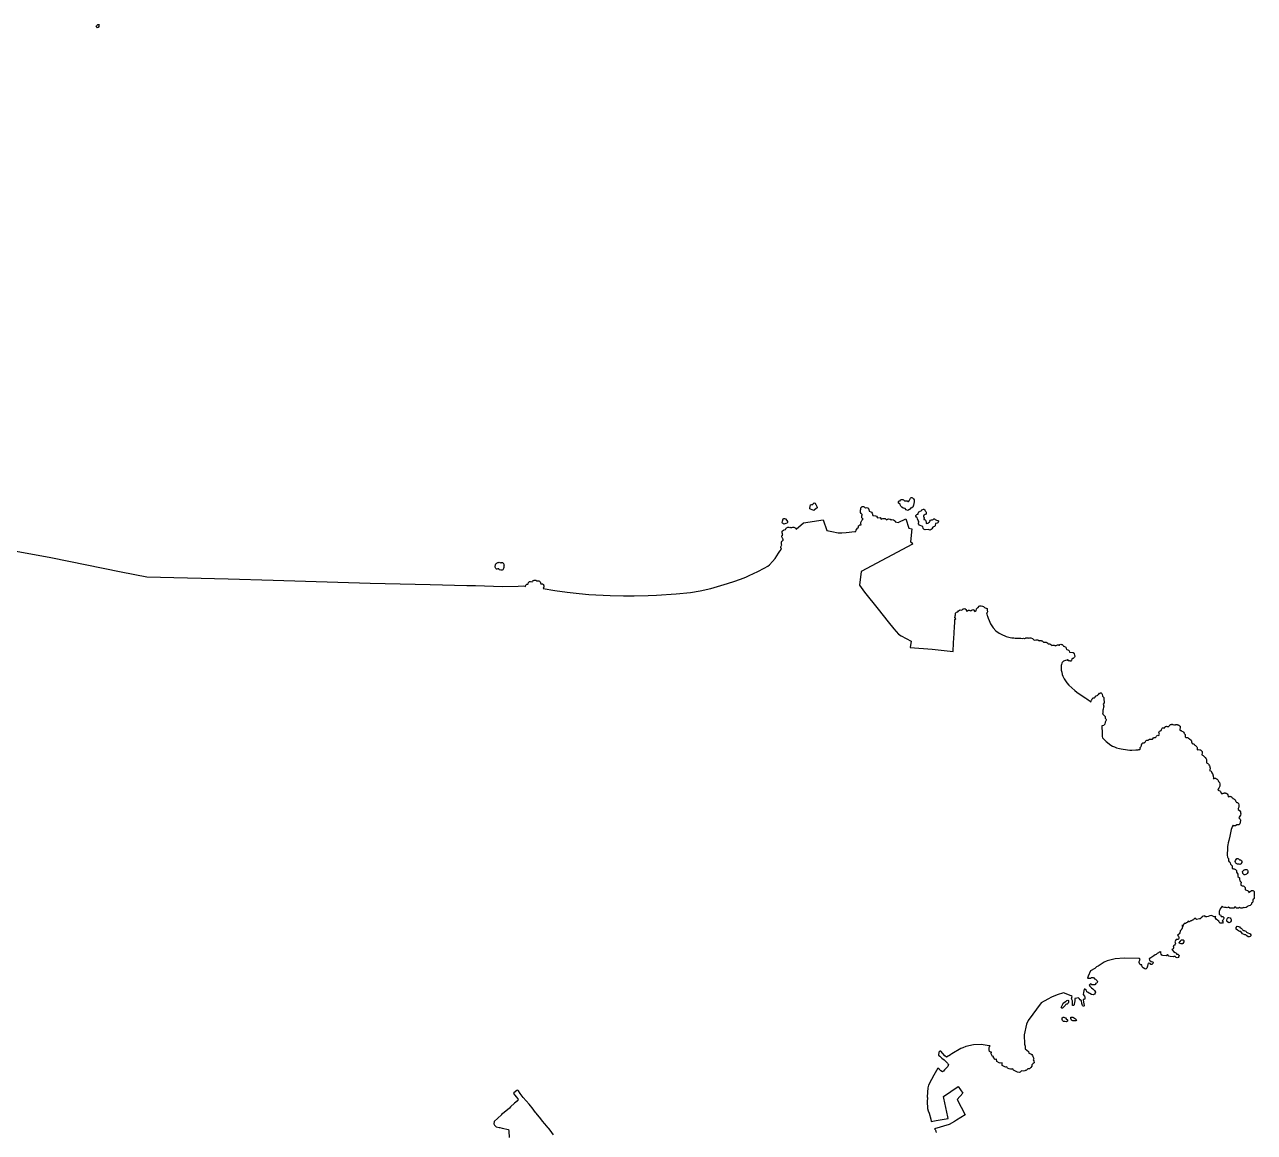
# Model space of a CAD drawing. Header units: inches. Extents: x -62624 to 51363, y -122611 to -15713.
# Drawn here: x -12017 to -7592, y -84020 to -80036 of the extents above; entities that cross this region are included whole.
import ezdxf

# ---------------------------------------------------------------- set-up
doc = ezdxf.new("R2010")
doc.units = ezdxf.units.IN
doc.header["$MEASUREMENT"] = 0

msp = doc.modelspace()

# ---------------------------------------------------------------- linework, layer by layer
for points in [[(-11758.9, -80042.5), (-11758.4, -80040.6), (-11757.7, -80039.7), (-11756.4, -80038.2), (-11755.6, -80037.2), (-11754.6, -80036.3), (-11753.3, -80035.7), (-11752.1, -80035.7), (-11750.1, -80035.7), (-11749.1, -80036.9), (-11749.3, -80038.8), (-11749.8, -80040.6), (-11750.3, -80043.1), (-11751.8, -80045.6), (-11753.1, -80045.9), (-11754.6, -80046.5), (-11755.6, -80046.8), (-11757.4, -80046.2), (-11758.7, -80044.3), (-11758.9, -80042.5)], [(-12073.4, -81924.5), (-11922.2, -81952.4), (-11669.6, -82003.8), (-11576.6, -82021.8), (-11284.5, -82029), (-11122.6, -82033.9), (-10774, -82044.4), (-10558.2, -82049.9), (-10426, -82053.4), (-10394.7, -82053.5), (-10297.6, -82056.4), (-10241.3, -82056.1), (-10223.2, -82054.8), (-10217.3, -82055.2), (-10215, -82056.2), (-10213.5, -82051.5), (-10209.9, -82048.8), (-10206.4, -82047.9), (-10204.6, -82046.7), (-10203.4, -82042.3), (-10200.6, -82039.3), (-10197.3, -82038.3), (-10191, -82039.9), (-10189, -82037.2), (-10188, -82036.4), (-10186.7, -82035.5), (-10185.3, -82034.9), (-10183, -82034.1), (-10181.1, -82033.4), (-10177.8, -82034.4), (-10176.3, -82035.3), (-10174.8, -82036.5), (-10172.5, -82036.8), (-10169.7, -82036.5), (-10168.2, -82036.5), (-10166.2, -82036.3), (-10164.8, -82037.1), (-10162.4, -82040.2), (-10160.1, -82047.3), (-10157.9, -82047.6), (-10155.6, -82047.3), (-10153.8, -82047.6), (-10152.1, -82048.3), (-10150.3, -82049.8), (-10149.5, -82051.6), (-10149.3, -82052.6), (-10148.8, -82054.8), (-10148.7, -82058.2), (-10150.6, -82063.9), (-10108.9, -82071.1), (-10064.7, -82077.5), (-10021.9, -82081.7), (-9986.6, -82085.1), (-9909.7, -82088.9), (-9862.5, -82089.8), (-9824.1, -82089.9), (-9773.3, -82089), (-9743.4, -82088.1), (-9672.2, -82083.3), (-9621.4, -82077.8), (-9586.2, -82072.3), (-9548.3, -82063.4), (-9487.6, -82045.9), (-9461.6, -82037.3), (-9427.7, -82025.9), (-9419.1, -82022), (-9410.3, -82017.6), (-9378.4, -82002.3), (-9355.5, -81991.2), (-9342.5, -81983.5), (-9336.4, -81978.3), (-9326.3, -81966.6), (-9317, -81955.5), (-9304.6, -81936.4), (-9299.7, -81929.6), (-9294.2, -81922.2), (-9296.2, -81916.4), (-9296.4, -81913.6), (-9295.2, -81911.2), (-9293.9, -81909.9), (-9292.7, -81908.5), (-9293.1, -81906.2), (-9293.9, -81903.1), (-9294.1, -81900.7), (-9293.9, -81898.2), (-9293.1, -81895.7), (-9291.9, -81894.2), (-9290.6, -81892.4), (-9288.6, -81891.1), (-9287.1, -81890.2), (-9287.1, -81888), (-9288.3, -81886.2), (-9289.3, -81884.7), (-9290.6, -81882.8), (-9291.3, -81880.6), (-9292.1, -81878.2), (-9292.4, -81875.7), (-9291.8, -81873.9), (-9290.8, -81872.3), (-9289.3, -81872.2), (-9290.1, -81869.2), (-9290.6, -81867.1), (-9291.1, -81864), (-9291.3, -81859.7), (-9290.8, -81857.2), (-9289.8, -81856), (-9287, -81854.1), (-9283.6, -81852.9), (-9279.2, -81852), (-9278.2, -81849.8), (-9276.7, -81846.8), (-9274.9, -81845.5), (-9272.9, -81844.6), (-9271.3, -81843.6), (-9268.4, -81843.8), (-9266.3, -81844), (-9263.9, -81843.6), (-9261, -81844.6), (-9258.7, -81844.9), (-9256.5, -81844.6), (-9253.4, -81842.8), (-9249.6, -81843.7), (-9247.1, -81844), (-9242.1, -81846.8), (-9240.5, -81850.8), (-9214.4, -81827.6), (-9143.3, -81816.6), (-9130.6, -81855.3), (-9112.5, -81858.4), (-9090, -81863.5), (-9076.3, -81863.9), (-9060.6, -81863), (-9029.5, -81858.9), (-9026, -81858.4), (-9025.2, -81853.8), (-9022.9, -81850.1), (-9020.7, -81847), (-9018.4, -81845.5), (-9017.1, -81842.4), (-9016.4, -81838.4), (-9014.1, -81836.9), (-9012.3, -81835.3), (-9010.3, -81834.4), (-9007.3, -81834.4), (-9008, -81830.4), (-9008.5, -81826.1), (-9007.2, -81823.6), (-9005.7, -81821.2), (-9004.7, -81819.3), (-9003.7, -81817.8), (-9003.2, -81816.6), (-9002.5, -81815.7), (-9000.4, -81815), (-9002.7, -81812.2), (-9004.2, -81809.5), (-9004.9, -81806.4), (-9004.4, -81803), (-9003.9, -81799.6), (-9003.4, -81797.7), (-9007.2, -81794.4), (-9009, -81791), (-9009.5, -81787.6), (-9009.2, -81782.6), (-9008.7, -81778.6), (-9007.7, -81774), (-9005.9, -81771.2), (-9004.4, -81769.7), (-9002.9, -81768.8), (-9000.9, -81768.5), (-8998.8, -81769.1), (-8996.1, -81770), (-8994.3, -81772.5), (-8992, -81775.6), (-8990.5, -81773.4), (-8987.5, -81772.8), (-8984.4, -81773.4), (-8981.7, -81774.3), (-8980.2, -81775.9), (-8979.1, -81779.3), (-8977.9, -81786.1), (-8971.8, -81787.9), (-8969.5, -81789.2), (-8967.5, -81792.9), (-8965.5, -81801.5), (-8955.7, -81802.1), (-8951.9, -81803.7), (-8948.3, -81809.2), (-8939, -81808.6), (-8934.5, -81814.1), (-8928.9, -81812.3), (-8920.8, -81812.6), (-8915.3, -81816.6), (-8911.7, -81814.5), (-8908.4, -81813.3), (-8903.1, -81814.2), (-8898.8, -81816.7), (-8896.1, -81816.3), (-8890.5, -81817.3), (-8887.2, -81819.4), (-8885.2, -81822.2), (-8884.2, -81824.4), (-8879.1, -81825.3), (-8873.5, -81826), (-8846.9, -81813.9), (-8835.3, -81847.2), (-8824.6, -81849.1), (-8829.3, -81895.7), (-8823.3, -81899.7), (-8822.6, -81904.1), (-8914.1, -81953.8), (-9007.2, -82003.3), (-9012.8, -82051.6), (-8995.4, -82076.6), (-8946.1, -82138), (-8910.3, -82183.3), (-8889.2, -82209.3), (-8873, -82228), (-8863.4, -82234.6), (-8826.6, -82253), (-8831.3, -82276.1), (-8751.4, -82282.4), (-8676.4, -82290.5), (-8674.6, -82259.8), (-8672.5, -82226), (-8671.2, -82199.6), (-8670.2, -82188.6), (-8669.9, -82175.3), (-8666.9, -82172.5), (-8670.2, -82168.1), (-8669.2, -82165.1), (-8668.7, -82162), (-8667.7, -82158.9), (-8668.2, -82155.5), (-8667.2, -82153), (-8663.6, -82149.4), (-8658.8, -82148.4), (-8656.5, -82143.8), (-8653.8, -82142), (-8650.7, -82140.7), (-8644.7, -82141.4), (-8642.9, -82139.2), (-8640.9, -82137.7), (-8638.3, -82136.7), (-8636.3, -82136.7), (-8634.1, -82136.3), (-8630.5, -82139.5), (-8626.5, -82146), (-8624.4, -82143.8), (-8620.9, -82141.7), (-8618.6, -82142), (-8613.1, -82144.5), (-8610.8, -82143.2), (-8608, -82140.8), (-8605, -82139.9), (-8602.4, -82140.3), (-8597.7, -82146.6), (-8593.1, -82144.2), (-8592.1, -82136.8), (-8588.8, -82133.7), (-8586.5, -82131.9), (-8582.7, -82127.6), (-8580.2, -82126.3), (-8574.9, -82126.9), (-8570.6, -82127.9), (-8567.1, -82128.8), (-8565.1, -82129.7), (-8562.8, -82132.5), (-8561, -82134), (-8557.5, -82134.4), (-8554.2, -82136.5), (-8553.2, -82140.2), (-8553.2, -82143), (-8552.7, -82145.5), (-8552.9, -82148.2), (-8553.7, -82150.7), (-8554.7, -82152.5), (-8555.9, -82153.2), (-8555, -82156.7), (-8553.5, -82160.8), (-8552.7, -82163.1), (-8550.2, -82170.1), (-8546.9, -82179.4), (-8541.7, -82191.4), (-8532.5, -82205), (-8522.2, -82215.8), (-8510.4, -82224.1), (-8503, -82228.6), (-8485, -82237), (-8471.4, -82240.1), (-8465.3, -82241), (-8457.4, -82241.8), (-8452.7, -82242.6), (-8441.8, -82242.9), (-8432.5, -82243.2), (-8426.2, -82243.5), (-8422.4, -82243.2), (-8419.6, -82243.5), (-8417.6, -82243.6), (-8416.1, -82242.6), (-8414.3, -82241.4), (-8412.3, -82241.1), (-8410.7, -82241.1), (-8409, -82241.4), (-8406.7, -82242), (-8403.9, -82242.6), (-8400.1, -82242), (-8397.1, -82241.4), (-8390.5, -82243.6), (-8385.7, -82248.2), (-8383.7, -82250.1), (-8378.9, -82248.2), (-8374.9, -82248.5), (-8371.1, -82248.8), (-8367.8, -82251.3), (-8366.5, -82252.2), (-8364.5, -82251.6), (-8362.2, -82251.3), (-8359.5, -82251.5), (-8358.2, -82251.8), (-8356.2, -82252.2), (-8353.4, -82254.4), (-8350.6, -82256.6), (-8347.1, -82256.9), (-8341.8, -82256.9), (-8339.2, -82257.8), (-8335.7, -82261.2), (-8333.7, -82263), (-8331.1, -82262.7), (-8328.6, -82263), (-8325.1, -82265.5), (-8322.1, -82267.7), (-8320.5, -82268.6), (-8317.5, -82267.4), (-8315.7, -82267.4), (-8314, -82267.4), (-8312.5, -82267.4), (-8310.7, -82268.6), (-8308.9, -82269.2), (-8306.9, -82269.8), (-8305.1, -82269.5), (-8302.9, -82268), (-8301.1, -82266.8), (-8298.8, -82266.8), (-8297.3, -82266.8), (-8295.3, -82267.4), (-8293.8, -82267.4), (-8291.7, -82265.9), (-8289.2, -82264.6), (-8286.2, -82264.9), (-8284.4, -82265.6), (-8282.1, -82267.1), (-8280.6, -82268.9), (-8278.9, -82270.8), (-8277.6, -82271.7), (-8275.3, -82272.3), (-8273.1, -82273.6), (-8270.8, -82275.4), (-8269, -82279.4), (-8268.3, -82281.9), (-8266.5, -82282.8), (-8263, -82284.1), (-8261.2, -82285.3), (-8259.2, -82288.7), (-8256.9, -82292.7), (-8246, -82293.6), (-8243.9, -82294.7), (-8240.2, -82299.5), (-8239, -82303.5), (-8238, -82306.3), (-8238, -82308.1), (-8239.5, -82311.5), (-8242.3, -82313.7), (-8244.5, -82315.5), (-8247.1, -82316.1), (-8248.8, -82317.4), (-8249.6, -82318.9), (-8250.1, -82321.4), (-8252.6, -82324.8), (-8254.9, -82325.1), (-8257.2, -82324.7), (-8259.5, -82324.4), (-8262, -82323.8), (-8262.3, -82320.3), (-8264.8, -82321), (-8266.8, -82321.6), (-8271.4, -82322.8), (-8275.7, -82324.2), (-8279, -82325.7), (-8280.4, -82326.4), (-8281.9, -82327.6), (-8283.7, -82329.8), (-8285.3, -82332.2), (-8286.5, -82337), (-8287.5, -82340.7), (-8288, -82346), (-8287, -82357.7), (-8285.5, -82365.1), (-8283.8, -82372.8), (-8281.5, -82379), (-8276.7, -82388.5), (-8272.4, -82396.2), (-8267.4, -82402.7), (-8260, -82411.3), (-8238.8, -82430.5), (-8231, -82436.3), (-8218.9, -82445.3), (-8199.2, -82458.5), (-8195.4, -82461), (-8190.1, -82464.7), (-8186.3, -82467.2), (-8183, -82469.9), (-8180.2, -82472.1), (-8179.7, -82467.8), (-8178.5, -82465.9), (-8177.2, -82464.4), (-8175.7, -82460.8), (-8173.6, -82458.5), (-8171.9, -82457.6), (-8169.1, -82457.3), (-8167.1, -82457), (-8165.6, -82455.2), (-8163.3, -82451.1), (-8161.5, -82449.6), (-8158, -82448.7), (-8155.7, -82447.5), (-8153.7, -82445), (-8152.4, -82443.5), (-8149.4, -82441), (-8148.3, -82440.3), (-8147.1, -82439.9), (-8146.3, -82439.5), (-8145.3, -82439.5), (-8144.4, -82439.4), (-8143.5, -82439.6), (-8141.3, -82441.9), (-8140, -82444.1), (-8139, -82450.9), (-8137.2, -82453), (-8133.7, -82456.4), (-8134, -82464.7), (-8132.9, -82470.8), (-8133, -82475.8), (-8136.8, -82479.5), (-8135.2, -82483.7), (-8134.5, -82486.9), (-8134.7, -82490.9), (-8136.5, -82498.3), (-8137.1, -82501.3), (-8137.5, -82507.2), (-8137, -82509.8), (-8137.5, -82511.7), (-8138, -82512.6), (-8138.8, -82516.5), (-8136.8, -82516.8), (-8135, -82518), (-8133.5, -82519), (-8131.2, -82521.4), (-8129.7, -82524.5), (-8129.2, -82527), (-8129.2, -82529.1), (-8129.2, -82530.7), (-8127.2, -82532.2), (-8125.9, -82534.7), (-8125.4, -82537.8), (-8127.5, -82542.1), (-8129.7, -82544.2), (-8130.8, -82551.6), (-8132.5, -82554.1), (-8134.3, -82556.6), (-8140.6, -82557.5), (-8140.6, -82566.1), (-8140.1, -82577.2), (-8139.4, -82596.3), (-8139.2, -82601.2), (-8133.3, -82607.4), (-8126, -82614.2), (-8108.8, -82627.1), (-8102.3, -82631.2), (-8095.7, -82633.6), (-8087.9, -82636.7), (-8077.3, -82639.5), (-8072, -82641.1), (-8048.7, -82644.5), (-8040.6, -82645.4), (-8033.3, -82645.4), (-8018.9, -82644.8), (-8016.9, -82644.5), (-8014.9, -82644.5), (-8012.8, -82644.2), (-8010.8, -82643.9), (-8008.5, -82643.6), (-8004.7, -82642.7), (-8002, -82641.7), (-8003, -82639), (-8002.7, -82636.2), (-8001.2, -82633.4), (-7999.9, -82631.6), (-7998.9, -82630.1), (-7998.2, -82629), (-7997.9, -82625.4), (-7997.4, -82623.6), (-7996.4, -82622.3), (-7995.4, -82620.8), (-7994.6, -82619.9), (-7993.4, -82619.6), (-7992.1, -82619.6), (-7991.3, -82619.6), (-7989.8, -82619.3), (-7989.3, -82618.9), (-7988, -82618.3), (-7986.5, -82618), (-7985, -82616.8), (-7984, -82614.3), (-7982.5, -82611.9), (-7981, -82610.3), (-7979.4, -82610), (-7977.4, -82609.7), (-7976.2, -82609.7), (-7974.6, -82609.4), (-7973.4, -82608.5), (-7971.9, -82607.9), (-7970.5, -82606.5), (-7968.3, -82605.4), (-7966.1, -82605.5), (-7959, -82606), (-7957.2, -82604.2), (-7954.9, -82601.4), (-7952.4, -82600.5), (-7951.1, -82600.2), (-7949.4, -82600.2), (-7947.8, -82599.9), (-7946.3, -82599.3), (-7945.7, -82597.4), (-7944.3, -82595.3), (-7942.5, -82592.8), (-7940, -82591.9), (-7937.7, -82592.2), (-7935.4, -82591.9), (-7934.4, -82590.6), (-7934.2, -82587.8), (-7935.7, -82583.6), (-7934.7, -82579.9), (-7933.2, -82577.1), (-7929.6, -82575.5), (-7927.8, -82574.3), (-7926.8, -82570.9), (-7925.8, -82568.2), (-7924.3, -82566.3), (-7922.8, -82565.7), (-7920.5, -82565.6), (-7918.2, -82565.4), (-7916.7, -82565.4), (-7914.7, -82565.4), (-7914.4, -82564.5), (-7913.9, -82562.3), (-7912.9, -82560.8), (-7911.7, -82560.2), (-7910.4, -82559.9), (-7909.1, -82559.9), (-7907.9, -82559.5), (-7905.6, -82559.9), (-7904.1, -82559.9), (-7902.1, -82560.5), (-7900, -82560.2), (-7898.3, -82558), (-7895.5, -82554.9), (-7893.7, -82553.7), (-7892.4, -82553.1), (-7890.9, -82552.8), (-7889.4, -82552.5), (-7888.1, -82552.5), (-7886.6, -82552.8), (-7885.1, -82553.1), (-7882.6, -82554), (-7881.8, -82554.3), (-7880.6, -82554.9), (-7879.3, -82555.3), (-7878, -82554.9), (-7877, -82554.6), (-7876, -82554.3), (-7874.8, -82553.7), (-7873, -82553.7), (-7871.5, -82553.1), (-7870.2, -82553.4), (-7868.4, -82554), (-7866.9, -82554.3), (-7865.4, -82555.3), (-7863.4, -82555.6), (-7861.1, -82557.4), (-7859.5, -82559.7), (-7858.7, -82563.7), (-7860.4, -82571.6), (-7860.4, -82573.5), (-7858.6, -82575), (-7855.6, -82575.3), (-7852.8, -82576.9), (-7849.2, -82578.7), (-7847.7, -82580.9), (-7845.2, -82583.9), (-7843.7, -82586.7), (-7841.7, -82589.2), (-7841.2, -82590.7), (-7840.9, -82597.8), (-7840.2, -82598.7), (-7839.2, -82599.4), (-7837.6, -82599.7), (-7835.4, -82599.7), (-7832.6, -82600.3), (-7830.7, -82601.3), (-7828.8, -82601.8), (-7825.8, -82604.6), (-7820.2, -82608.9), (-7818.7, -82611.7), (-7818.9, -82615.2), (-7817.7, -82619.1), (-7816.4, -82620.9), (-7814.9, -82621.6), (-7813.4, -82622.2), (-7812.1, -82622.5), (-7811.1, -82623.1), (-7809.1, -82624.3), (-7807.3, -82626.2), (-7806.6, -82627.1), (-7804.6, -82628.6), (-7801.8, -82630.5), (-7800.3, -82632), (-7798.7, -82633.9), (-7798, -82635.7), (-7797.7, -82638.8), (-7797.5, -82641.6), (-7797.5, -82644), (-7792.7, -82643.4), (-7788.9, -82643.7), (-7786.6, -82644.7), (-7784.9, -82645.9), (-7782.8, -82648.4), (-7780.6, -82650.8), (-7779.8, -82655.5), (-7780.8, -82662.6), (-7776.8, -82664.4), (-7771.5, -82669.6), (-7769.7, -82672.1), (-7765.9, -82676.4), (-7764.9, -82679.2), (-7764.9, -82684.1), (-7764.9, -82688.8), (-7765, -82691.2), (-7761.9, -82692.8), (-7759.6, -82693.7), (-7757.4, -82695.5), (-7756.1, -82697.7), (-7754.3, -82701.4), (-7753.1, -82703.9), (-7752.1, -82706.6), (-7751.3, -82709.7), (-7753.1, -82716.2), (-7754.1, -82719), (-7749.6, -82719.3), (-7747.2, -82720.9), (-7746.8, -82723.6), (-7745, -82727.3), (-7743.2, -82730.1), (-7741.6, -82731.9), (-7741.2, -82734.3), (-7740.9, -82737.2), (-7740.6, -82739), (-7740.2, -82740.4), (-7739.7, -82744.6), (-7740, -82747.9), (-7737.2, -82747.3), (-7734.4, -82746.7), (-7731.6, -82746.7), (-7729.1, -82748), (-7726.6, -82749.5), (-7724.3, -82752.3), (-7722.5, -82754.7), (-7720.8, -82758.1), (-7718, -82762.1), (-7716.7, -82766.5), (-7716.5, -82769.2), (-7716.5, -82775.1), (-7718.5, -82779.4), (-7720.5, -82782.5), (-7723.1, -82786.2), (-7723.8, -82789.3), (-7719.8, -82790.5), (-7716.3, -82791.7), (-7714.5, -82794.2), (-7712, -82799.7), (-7709.9, -82802.8), (-7707.7, -82802.2), (-7706.4, -82801.3), (-7704.9, -82800.7), (-7703.3, -82800.3), (-7702.1, -82799.7), (-7700.8, -82799.8), (-7699.8, -82799.5), (-7698.5, -82799.4), (-7697.3, -82799.4), (-7696.2, -82799.6), (-7695, -82800), (-7693.9, -82800.5), (-7692.3, -82801.2), (-7690.3, -82803.1), (-7687.5, -82806.6), (-7686.2, -82812.4), (-7684.9, -82813), (-7683.2, -82812.4), (-7681.4, -82811.8), (-7679.1, -82811.5), (-7677.9, -82811.8), (-7676.6, -82812.4), (-7674.3, -82813.9), (-7672.8, -82815.2), (-7671.5, -82817.3), (-7670, -82818.9), (-7668.3, -82819.8), (-7666.5, -82820.7), (-7665.2, -82821.7), (-7662.5, -82823.3), (-7661.2, -82824.7), (-7659.7, -82827.8), (-7659.2, -82829.7), (-7658.2, -82831.5), (-7657.4, -82833.1), (-7655.4, -82833.4), (-7653.4, -82834.3), (-7650.8, -82836.2), (-7648.8, -82837.7), (-7647.8, -82841.7), (-7647.8, -82846), (-7648.6, -82850.9), (-7650.3, -82855), (-7650.3, -82858.3), (-7645.3, -82863), (-7642.5, -82867), (-7642, -82870.4), (-7641.5, -82875), (-7641.8, -82879), (-7644.1, -82883.3), (-7647.3, -82886.7), (-7647.6, -82889.2), (-7645.6, -82891.6), (-7643.3, -82894), (-7642.3, -82897.5), (-7642.5, -82900.3), (-7642.8, -82903.3), (-7643.8, -82906.4), (-7644.3, -82909.2), (-7645, -82910.7), (-7648, -82914.3), (-7650.9, -82914.4), (-7655.2, -82914.4), (-7660.6, -82917.9), (-7663.3, -82917.8), (-7665.6, -82917.2), (-7666.8, -82916.3), (-7669, -82914.7), (-7671.6, -82921), (-7673.4, -82924.3), (-7675.4, -82931), (-7678, -82943.4), (-7680.3, -82955), (-7683.8, -82970.1), (-7686.9, -82979.1), (-7688.1, -82985.5), (-7688.6, -82992), (-7689.1, -82999.4), (-7689.2, -83002.3), (-7689.3, -83008.1), (-7689.6, -83014), (-7689.7, -83023.4), (-7689.4, -83030.8), (-7687.4, -83032.4), (-7685.1, -83035.5), (-7684.9, -83043.5), (-7682.9, -83046.6), (-7680.6, -83048.4), (-7678.8, -83050.9), (-7678.6, -83055.2), (-7672.5, -83062), (-7672.3, -83069.4), (-7671.8, -83071.5), (-7669.9, -83071.6), (-7667.5, -83071.9), (-7664.4, -83072.2), (-7659.6, -83075.2), (-7656.6, -83078.8), (-7657.1, -83083.9), (-7651.6, -83091.3), (-7651.8, -83099.6), (-7646, -83104.8), (-7646, -83110.1), (-7644.8, -83113.2), (-7644, -83115), (-7642, -83117.8), (-7640.2, -83120.6), (-7639.7, -83122.4), (-7640.5, -83124.1), (-7640.9, -83126.3), (-7641, -83129.2), (-7640.5, -83131), (-7638.4, -83132.3), (-7636.2, -83133.2), (-7632.6, -83133.8), (-7630.1, -83134.7), (-7628.9, -83136), (-7626.8, -83138.1), (-7625.3, -83140), (-7624.8, -83146.2), (-7623.6, -83148), (-7620, -83148.9), (-7616.7, -83150.5), (-7614.7, -83152.3), (-7612.7, -83156), (-7611.7, -83157.9), (-7609.7, -83156.3), (-7607.4, -83153.3), (-7604.3, -83151.4), (-7602.1, -83150.8), (-7599, -83150.2), (-7597.3, -83150.8), (-7595.2, -83152), (-7593.5, -83153.3), (-7592.5, -83156), (-7592.5, -83158.2), (-7592.5, -83161.3), (-7593.2, -83162.8), (-7593.2, -83165.3), (-7593.2, -83166.5), (-7593.2, -83167.7), (-7593, -83169.3), (-7592.8, -83170.5), (-7592.2, -83171.9), (-7592.5, -83173.6), (-7592.5, -83177.6), (-7593.5, -83178.8), (-7594, -83180.4), (-7595.8, -83181.2), (-7596.8, -83181.9), (-7597.6, -83184.4), (-7597.8, -83187.2), (-7598.1, -83189.6), (-7598.3, -83191.5), (-7598.9, -83193.6), (-7601, -83195.1), (-7602.5, -83196.2), (-7603, -83199.4), (-7607.4, -83204.1), (-7611.7, -83205.8), (-7615.2, -83206), (-7618, -83209), (-7621.2, -83211.1), (-7629.5, -83212), (-7631.5, -83210.8), (-7635.7, -83213.2), (-7641, -83213.8), (-7645.2, -83211.5), (-7649.6, -83213.3), (-7656.8, -83213.8), (-7659.4, -83211.7), (-7662.1, -83209.3), (-7666.7, -83213.7), (-7681.1, -83213.2), (-7685.5, -83209.8), (-7689.7, -83212.3), (-7693.5, -83211.9), (-7700.3, -83211.6), (-7704.9, -83210.4), (-7708.1, -83206), (-7715.5, -83216.7), (-7718.7, -83225.4), (-7718.7, -83236), (-7713.7, -83237.9), (-7712.5, -83239.8), (-7712.1, -83243.7), (-7709.6, -83244), (-7705.6, -83244.2), (-7703.6, -83246.1), (-7702.2, -83247.8), (-7701.7, -83251.1), (-7704.7, -83256), (-7707.6, -83259.8), (-7705, -83264), (-7706.8, -83267.2), (-7710.6, -83267.9), (-7715.3, -83267.9), (-7719.5, -83263.8), (-7719.9, -83260), (-7723.7, -83258.1), (-7730, -83253.5), (-7732.9, -83247.7), (-7731, -83243.6), (-7736.4, -83244.5), (-7741.8, -83242.9), (-7747.1, -83239.9), (-7752.8, -83241.7), (-7758.9, -83243.7), (-7763.3, -83244.6), (-7767.8, -83244.4), (-7770.9, -83241.1), (-7779.7, -83244.1), (-7781.9, -83247.4), (-7784.9, -83250.3), (-7787.6, -83251.9), (-7789.9, -83252.2), (-7799.9, -83254.7), (-7806.7, -83249.7), (-7809.6, -83253.8), (-7811.5, -83255.6), (-7815, -83257.4), (-7818, -83259.1), (-7820.5, -83259.7), (-7823, -83260.9), (-7825.4, -83262.5), (-7830.6, -83260.5), (-7832.4, -83263.6), (-7833.7, -83265.6), (-7836.3, -83267), (-7840, -83268.7), (-7845.1, -83268.4), (-7846, -83271.5), (-7849.2, -83275.7), (-7853.6, -83276.1), (-7850.2, -83278.9), (-7850.7, -83282.2), (-7851.6, -83284.9), (-7852.5, -83287.5), (-7853.9, -83289.9), (-7855.9, -83292.5), (-7858.8, -83295.5), (-7858.9, -83298.9), (-7860, -83302.1), (-7863, -83305.7), (-7865.7, -83308.4), (-7868.9, -83311.1), (-7865.3, -83315.5), (-7863.9, -83318.1), (-7863.5, -83320.5), (-7864.4, -83323), (-7865.3, -83325), (-7867.4, -83326.6), (-7873.7, -83326.8), (-7878, -83335.3), (-7876.8, -83337.6), (-7876.5, -83340.6), (-7877.4, -83343.1), (-7879.5, -83346.7), (-7884.3, -83349.8), (-7882.7, -83352.8), (-7882.8, -83355.5), (-7883.1, -83358), (-7884.8, -83360.4), (-7889.5, -83363), (-7887, -83364.7), (-7883.3, -83369.1), (-7877.5, -83373.2), (-7874.7, -83374.9), (-7872.5, -83376.7), (-7872.2, -83379.7), (-7867.1, -83379.5), (-7863.2, -83384.5), (-7863.6, -83387.3), (-7866.2, -83390.9), (-7869.6, -83391.9), (-7874.1, -83390.7), (-7877.6, -83387.1), (-7881.8, -83387.8), (-7884.8, -83388.6), (-7894.7, -83387.7), (-7900.6, -83385.9), (-7904.8, -83380.7), (-7910, -83385.2), (-7922.2, -83383.5), (-7925.6, -83382.4), (-7927.7, -83379.2), (-7928.3, -83373.9), (-7929.4, -83369.9), (-7931.1, -83371.5), (-7934.6, -83372.2), (-7937.3, -83374.1), (-7939.5, -83375.5), (-7942.3, -83377.4), (-7946, -83379.9), (-7949.3, -83382.2), (-7953.9, -83385.3), (-7961.1, -83390.2), (-7964.6, -83392.5), (-7970.7, -83396.6), (-7970, -83400.7), (-7963.9, -83405.4), (-7958.8, -83406.5), (-7956.8, -83407.6), (-7957.3, -83412.6), (-7961.4, -83415.9), (-7964.4, -83415.8), (-7967.7, -83412.9), (-7973.8, -83411.2), (-7976.1, -83415.8), (-7976.5, -83421.8), (-7977.8, -83425.7), (-7979.5, -83429.3), (-7982, -83432.4), (-7983.9, -83432.9), (-7986.6, -83431.8), (-7992.5, -83428.8), (-7996.3, -83424.2), (-7997.2, -83418), (-8001.7, -83417.4), (-8004, -83414.6), (-8006.8, -83409.2), (-8006.7, -83405.8), (-8005.9, -83403.1), (-8004.2, -83401.4), (-8002.9, -83398.9), (-8006, -83394.5), (-8060.4, -83393.9), (-8092.9, -83396.3), (-8122.2, -83403.8), (-8132.8, -83407.6), (-8154.7, -83422.5), (-8159.7, -83425), (-8166.6, -83430.6), (-8182.2, -83438.8), (-8190.3, -83458.1), (-8190.3, -83458.8), (-8192.2, -83465), (-8182.2, -83465.3), (-8177.8, -83463.3), (-8171.4, -83463.5), (-8167.4, -83468.4), (-8164.3, -83469.3), (-8157.4, -83475.1), (-8156.2, -83477.3), (-8157.3, -83481.2), (-8159.2, -83484), (-8163.3, -83484.2), (-8163.3, -83487.8), (-8166.2, -83489.7), (-8177.5, -83489.2), (-8181.3, -83485.8), (-8186.2, -83490.5), (-8184.2, -83493.8), (-8181.6, -83496.5), (-8178.3, -83499.9), (-8173, -83503.8), (-8167.2, -83510.5), (-8164.4, -83515.9), (-8164.5, -83519.4), (-8167.2, -83523.5), (-8172.3, -83525), (-8177.9, -83524.9), (-8192.1, -83516.1), (-8195.4, -83514.3), (-8196.5, -83510.3), (-8202.3, -83505), (-8204.7, -83505.6), (-8206.1, -83511.3), (-8207.2, -83516.9), (-8208.1, -83524.3), (-8203, -83530.5), (-8202, -83533.8), (-8202.2, -83538.4), (-8203.9, -83541.7), (-8208.2, -83542.4), (-8207.2, -83552.3), (-8205.4, -83558.2), (-8204.3, -83563.8), (-8206.1, -83566.9), (-8208.2, -83566.5), (-8211, -83563.7), (-8212.9, -83556.3), (-8214.2, -83547), (-8218.6, -83543.3), (-8222.8, -83539), (-8225.4, -83536.3), (-8231.6, -83537.5), (-8236.6, -83538.1), (-8238.2, -83538.5), (-8238.4, -83542.5), (-8238.1, -83547.2), (-8238.9, -83552.9), (-8240.1, -83559.1), (-8240.7, -83561.7), (-8241.7, -83563.4), (-8243.9, -83563.9), (-8246.3, -83563.4), (-8247.2, -83546.6), (-8249.8, -83539.6), (-8247.8, -83531.1), (-8251, -83528.7), (-8279.2, -83517.9), (-8302.2, -83526), (-8322, -83534.2), (-8335.1, -83541.4), (-8359.9, -83554.3), (-8406.5, -83618), (-8412.2, -83630.5), (-8420.9, -83669.2), (-8419.1, -83703), (-8417.2, -83709.8), (-8417.4, -83719.9), (-8405.2, -83729.8), (-8403.4, -83735.7), (-8400, -83736), (-8396.8, -83737.2), (-8393.4, -83740.1), (-8390.8, -83743.5), (-8389.2, -83747), (-8388.6, -83749.2), (-8387.3, -83751.7), (-8386.1, -83754.9), (-8388.6, -83759.7), (-8385.4, -83763.1), (-8385.1, -83770.5), (-8387.9, -83772.8), (-8392.9, -83777.1), (-8393.1, -83782.4), (-8396.7, -83787.3), (-8401.8, -83791.6), (-8407.9, -83791.7), (-8412.2, -83796.7), (-8414.2, -83797.1), (-8416.7, -83798.1), (-8418.6, -83798.6), (-8424.3, -83800.2), (-8429.9, -83799.4), (-8434.4, -83803.4), (-8439, -83804.4), (-8444, -83804.2), (-8459, -83796.5), (-8460.9, -83792.1), (-8464.9, -83793.2), (-8469.2, -83793), (-8474.8, -83791.3), (-8481, -83789.8), (-8483.2, -83784.2), (-8487.6, -83785.8), (-8490.7, -83784.9), (-8499.6, -83779.1), (-8500, -83775.4), (-8500, -83770), (-8507.1, -83771.1), (-8510.2, -83770.1), (-8519.2, -83765.1), (-8519.8, -83757.5), (-8524.5, -83758.1), (-8531.4, -83751.5), (-8530.6, -83746.9), (-8534.6, -83747), (-8539.1, -83738.1), (-8537.7, -83731.6), (-8542, -83731.3), (-8545.8, -83728.9), (-8546.3, -83723.8), (-8545.9, -83717.2), (-8545.6, -83711.1), (-8543.4, -83709.1), (-8553.4, -83707.2), (-8575.8, -83704.1), (-8602.7, -83705.3), (-8630.2, -83711.5), (-8641.4, -83716.5), (-8648.3, -83718.4), (-8680.8, -83738.3), (-8685.1, -83740.2), (-8685.8, -83741.5), (-8700.1, -83749.6), (-8706.4, -83745.2), (-8720.8, -83728.3), (-8723.9, -83727.7), (-8727.6, -83731.4), (-8729, -83742.4), (-8724.4, -83745.9), (-8716.3, -83753.2), (-8708.8, -83759.8), (-8699.7, -83768), (-8696.8, -83771.2), (-8694.7, -83773.4), (-8692.2, -83776.2), (-8695.7, -83783.2), (-8707.3, -83795.4), (-8711.2, -83799.9), (-8714, -83802.9), (-8719.8, -83798.6), (-8725.2, -83793.9), (-8730.8, -83789.6), (-8745.8, -83814.5), (-8753.9, -83830.1), (-8764.6, -83850.1), (-8767.1, -83860.1), (-8769, -83892.6), (-8767.8, -83895.8), (-8769, -83909.5), (-8768.4, -83933.9), (-8765.9, -83942.6), (-8762.2, -83950.8), (-8756, -83972.7), (-8754.6, -83980.6), (-8736.7, -83977.5), (-8693.7, -83970.6), (-8695, -83964.9), (-8706, -83914.2), (-8709.8, -83897.4), (-8711.2, -83891.1), (-8657.5, -83854.9), (-8641.7, -83879.7), (-8662.1, -83902.5), (-8633, -83957.5), (-8663.9, -83976.2), (-8671.8, -83981), (-8690.4, -83992.1), (-8743.5, -84007.1), (-8741.3, -84010.1), (-8740, -84012), (-8738.9, -84014.8), (-8738, -84016.9), (-8737.2, -84019.3), (-8736.5, -84020.7)], [(-9192.1, -81775.4), (-9189.4, -81763.5), (-9186.1, -81762.3), (-9184.3, -81762.7), (-9180.9, -81760.8), (-9178.5, -81758.1), (-9176, -81756.3), (-9173.5, -81756.6), (-9170.2, -81762.1), (-9167.5, -81766.7), (-9165.4, -81771.7), (-9165.7, -81774.2), (-9170.2, -81777.4), (-9175.5, -81781.1), (-9177.9, -81783.1), (-9180.2, -81782.4), (-9182.9, -81780.7), (-9189.5, -81779.2), (-9191.5, -81777.6), (-9192.1, -81775.4)], [(-8873.2, -81751.3), (-8870.5, -81749.2), (-8866.9, -81748.3), (-8865.2, -81745.5), (-8861.9, -81743.7), (-8859.5, -81743.3), (-8856.9, -81744.1), (-8854.7, -81744.8), (-8851, -81748.3), (-8848, -81749.2), (-8845.4, -81749.2), (-8843.7, -81749.2), (-8841.4, -81749.2), (-8838.9, -81750.5), (-8836.9, -81751.4), (-8835.1, -81752.3), (-8835.2, -81748.2), (-8833.6, -81745.8), (-8832.2, -81743.4), (-8830.6, -81741), (-8829.1, -81738.5), (-8827.5, -81736.9), (-8826.4, -81736.8), (-8825, -81736.9), (-8822.8, -81737.4), (-8820.8, -81739.2), (-8818.7, -81741.4), (-8816.8, -81745.2), (-8816.1, -81752.2), (-8817.6, -81758.8), (-8818.3, -81764.8), (-8819.8, -81768.2), (-8821.5, -81771.4), (-8826.8, -81774.5), (-8829.9, -81775.6), (-8831.4, -81778.7), (-8833.2, -81780.1), (-8835.8, -81781.3), (-8838.9, -81783.1), (-8844.7, -81780.7), (-8849.3, -81775.7), (-8855.8, -81774.5), (-8861.1, -81771.4), (-8863.7, -81768.3), (-8865.9, -81764.9), (-8867.2, -81760.9), (-8872.7, -81757.5), (-8873.2, -81751.3)], [(-9291.3, -81826.7), (-9290, -81821.2), (-9288.2, -81813.8), (-9285.5, -81811.6), (-9282.4, -81811.6), (-9279.7, -81813.8), (-9274.6, -81819.3), (-9272.6, -81822.4), (-9272.3, -81826.1), (-9273.3, -81829.5), (-9278.4, -81830.7), (-9285, -81832), (-9289, -81830.7), (-9290.3, -81828.9), (-9291.3, -81826.7)], [(-8810.6, -81803.8), (-8809.9, -81801.3), (-8808.5, -81799), (-8807, -81797.3), (-8803.8, -81797.1), (-8802.3, -81796.7), (-8801.8, -81793.3), (-8800.8, -81790.9), (-8799.8, -81788.2), (-8795.7, -81786.6), (-8794.2, -81785.5), (-8791.5, -81784.9), (-8790.1, -81783.6), (-8788.2, -81781.5), (-8784.8, -81779.8), (-8783, -81778.9), (-8781.3, -81778.9), (-8778.5, -81780.7), (-8777.7, -81782.3), (-8776.2, -81784.7), (-8774.2, -81787.2), (-8773, -81789.7), (-8772.7, -81792.7), (-8772.9, -81794.7), (-8773.7, -81796.3), (-8777, -81798), (-8780.9, -81799.9), (-8782.3, -81801.3), (-8783, -81803.6), (-8783, -81806.1), (-8781.8, -81807.5), (-8780.8, -81808.8), (-8780.3, -81810.2), (-8780.8, -81811.7), (-8781.4, -81813.8), (-8781.9, -81816.3), (-8779.7, -81816.1), (-8777.2, -81816.9), (-8775.8, -81818.3), (-8774.3, -81821.5), (-8773.6, -81824.4), (-8773.3, -81830.4), (-8768.2, -81829.1), (-8765.4, -81828.5), (-8763.4, -81826.9), (-8761.7, -81825.4), (-8760.3, -81822), (-8757.1, -81818.3), (-8754, -81817.4), (-8750.2, -81816.8), (-8748.2, -81815.3), (-8746, -81813.4), (-8743.7, -81813.4), (-8740.3, -81815.5), (-8735.6, -81818.4), (-8731, -81819.9), (-8729.1, -81820.5), (-8729.2, -81822.3), (-8729.9, -81825.3), (-8731.5, -81827.8), (-8733.7, -81829.4), (-8740.1, -81830.7), (-8740.4, -81837.1), (-8741.7, -81840.5), (-8747.2, -81841.8), (-8749.2, -81843.3), (-8752.5, -81849.8), (-8755.2, -81851.6), (-8758.3, -81853.7), (-8766.4, -81851.6), (-8776.3, -81853.1), (-8780.8, -81851.3), (-8784.4, -81847.6), (-8785.4, -81840.8), (-8786.9, -81840.5), (-8796.8, -81836.2), (-8800.5, -81831.2), (-8800, -81822.9), (-8801.5, -81819.5), (-8803.8, -81813), (-8805.3, -81809), (-8807.6, -81806.9), (-8810.6, -81803.8)], [(-10323.7, -81986.9), (-10323.5, -81983), (-10323.2, -81979.8), (-10322.7, -81977.6), (-10321.4, -81975.6), (-10319.6, -81973.9), (-10318.1, -81972.7), (-10316.3, -81971.5), (-10313.9, -81970.7), (-10311.5, -81970.2), (-10308.9, -81969.8), (-10307.1, -81970), (-10306, -81970.8), (-10305, -81971.8), (-10304.3, -81972.3), (-10303.6, -81972), (-10302.4, -81971.6), (-10300.7, -81971), (-10299.1, -81970.8), (-10297.3, -81970.8), (-10296.4, -81971.1), (-10295, -81972), (-10293.9, -81973.6), (-10292.9, -81975.9), (-10292.2, -81977.4), (-10291.8, -81980.1), (-10292.7, -81980.9), (-10292.9, -81989), (-10293.6, -81992.2), (-10294.6, -81994.6), (-10296.4, -81997), (-10298.9, -81998.5), (-10303.4, -81998.3), (-10307.9, -81997.3), (-10310.8, -81993.9), (-10311.4, -81992.2), (-10312.1, -81992.9), (-10314.1, -81993.6), (-10317.3, -81994.4), (-10319.5, -81993.9), (-10321.9, -81991.7), (-10323.2, -81990), (-10323.7, -81986.9)], [(-7660.9, -83046), (-7659.6, -83042.6), (-7657.8, -83038.3), (-7655.1, -83035.2), (-7652.3, -83034.9), (-7649.2, -83036.7), (-7645.7, -83039.5), (-7642.7, -83039.8), (-7639.1, -83042.6), (-7637.4, -83045.7), (-7637.4, -83049.7), (-7640.7, -83054.9), (-7643.7, -83056.2), (-7647.5, -83055.8), (-7652.8, -83055.2), (-7657.3, -83052.8), (-7658.6, -83051.2), (-7659.6, -83050), (-7660.9, -83046)], [(-7635.5, -83084.7), (-7635.2, -83082), (-7633.5, -83080.9), (-7631.3, -83078.3), (-7629.3, -83076.1), (-7627.7, -83075.6), (-7625.5, -83075), (-7622.2, -83074.8), (-7618.8, -83075), (-7617.1, -83077.3), (-7615.5, -83079.8), (-7615.5, -83082.1), (-7615.8, -83085.5), (-7617.8, -83088.9), (-7621, -83091.8), (-7623.2, -83093.1), (-7626.3, -83093.5), (-7629.4, -83093.9), (-7632.3, -83090.8), (-7633.5, -83089.3), (-7634.3, -83087.2), (-7635.5, -83084.7)], [(-7691.4, -83260), (-7691.3, -83256.5), (-7690.4, -83252.5), (-7688, -83247.9), (-7684, -83247), (-7679.7, -83248.7), (-7676.6, -83252.2), (-7675.8, -83254.9), (-7676.2, -83259.6), (-7678.2, -83262.9), (-7680.3, -83265.4), (-7684.1, -83266), (-7689.1, -83263.1), (-7691.4, -83260)], [(-7658, -83283.6), (-7653.9, -83278.9), (-7649.8, -83279.3), (-7646.3, -83281.4), (-7643.8, -83285), (-7639.4, -83285.5), (-7635.3, -83290), (-7633.9, -83292.8), (-7631, -83293.8), (-7628.7, -83294.2), (-7626, -83295), (-7622.9, -83296.5), (-7621.7, -83297.8), (-7620.6, -83299.6), (-7618.3, -83301.1), (-7607.7, -83305.9), (-7604.6, -83309.4), (-7604.7, -83313.4), (-7607, -83315.5), (-7610.5, -83316.6), (-7614, -83317.2), (-7619.1, -83313.6), (-7623, -83310), (-7626.4, -83309.8), (-7629.3, -83308.9), (-7635, -83305.7), (-7640.4, -83297.8), (-7644.5, -83297.5), (-7648.9, -83295.4), (-7653.2, -83293.1), (-7657.8, -83289.1), (-7658, -83283.6)], [(-7862.4, -83338.4), (-7858.6, -83332.2), (-7856.1, -83327.8), (-7848.3, -83328), (-7845.9, -83330.5), (-7845.9, -83334.5), (-7849.4, -83341.1), (-7851.1, -83342.1), (-7857.4, -83342.1), (-7861.2, -83340.9), (-7862.4, -83338.4)], [(-8287, -83570.6), (-8286.5, -83568.4), (-8285.3, -83566.2), (-8281.8, -83559), (-8279.9, -83554.9), (-8271.8, -83549), (-8269.5, -83547.7), (-8266.5, -83545.5), (-8263.2, -83544.9), (-8261.3, -83546.4), (-8261.1, -83551.6), (-8262.8, -83554.9), (-8266, -83558.7), (-8267.9, -83559.3), (-8270.1, -83560.6), (-8272.2, -83561.8), (-8272.8, -83564.3), (-8282.1, -83573.1), (-8285.6, -83573.3), (-8286.8, -83572.5), (-8287, -83570.6)], [(-8283.7, -83614.7), (-8283.3, -83608.8), (-8280.6, -83606.4), (-8277.9, -83606.1), (-8275.1, -83607.5), (-8271.7, -83608.7), (-8269, -83612.1), (-8264.3, -83615.4), (-8264.7, -83620.6), (-8268.4, -83622.6), (-8274.2, -83621.1), (-8279.2, -83621), (-8282.3, -83618.1), (-8283.7, -83614.7)], [(-8252.3, -83610.9), (-8252.2, -83606.3), (-8248.6, -83606.1), (-8245.5, -83606.1), (-8242.6, -83607), (-8235.4, -83611.8), (-8232.6, -83615.2), (-8234.5, -83618.5), (-8239.3, -83619.5), (-8245.9, -83619.4), (-8250.6, -83617), (-8252.3, -83610.9)], [(-10113.6, -84028.7), (-10126.3, -84012.2), (-10131, -84006.4), (-10133.4, -84003.5), (-10145.4, -83989.3), (-10153.6, -83980.5), (-10159.8, -83971.1), (-10176, -83951.7), (-10178.5, -83948.6), (-10190.3, -83932.3), (-10197.2, -83924.8), (-10201.6, -83918.6), (-10212.2, -83906.7), (-10222.8, -83894.8), (-10233.4, -83879.8), (-10240.2, -83871), (-10242.3, -83867.9), (-10245.6, -83870), (-10256.9, -83877.7), (-10258.4, -83880.8), (-10248.6, -83892.6), (-10242.7, -83900.1), (-10241.5, -83904.2), (-10244.6, -83906.6), (-10244.7, -83907.9), (-10254.6, -83915.4), (-10268.4, -83928.5), (-10272.8, -83932.9), (-10297.2, -83953.5), (-10299.3, -83954), (-10301, -83955.7), (-10301.5, -83957.2), (-10327.8, -83980.9), (-10329.1, -83989.7), (-10326.6, -83994.7), (-10319.7, -84000.3), (-10309.7, -84002.2), (-10307.2, -84002.2), (-10298.9, -84005.1), (-10275.8, -84010.4), (-10274.5, -84016.3), (-10273.7, -84038.3)]]:
    msp.add_lwpolyline(points)

doc.saveas('drawing.dxf')
